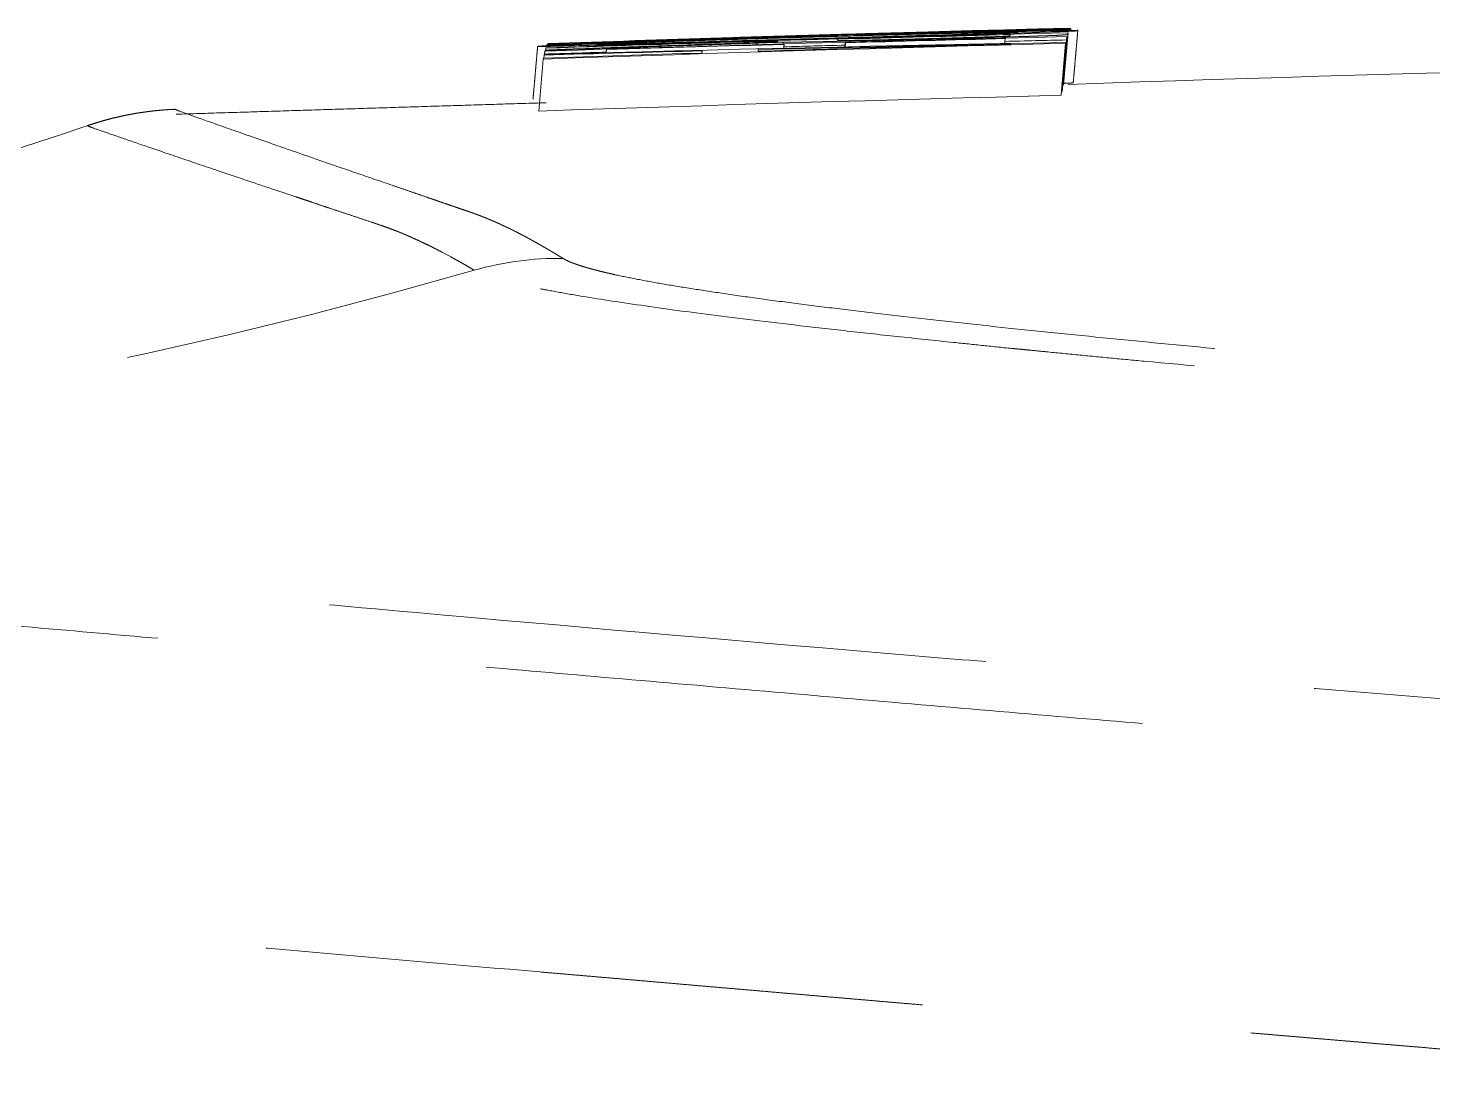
# Model space of a CAD drawing. Header units: millimetres. Extents: x 2433 to 4809, y -10272 to -6912.
# Drawn here: x 3898.41 to 3911.95, y -8242.69 to -8232.48 of the extents above; entities that cross this region are included whole.
import ezdxf

# ---------------------------------------------------------------- set-up
doc = ezdxf.new("R2010")
doc.units = ezdxf.units.MM
doc.linetypes.add('HIDDEN', pattern=[9.525, 6.35, -3.175])
doc.linetypes.add('HIDDEN2', pattern=[4.7625, 3.175, -1.5875])
doc.layers.add('HIDDEN', color=252, linetype='HIDDEN2', lineweight=13)

msp = doc.modelspace()

# ---------------------------------------------------------------- linework, layer by layer
at = {"layer": 'HIDDEN', "linetype": 'HIDDEN', "lineweight": 18, "extrusion": (-1, -2.22045e-16, 0)}
for p, q in [((3908.436, -8232.523), (3908.392, -8233.025)), ((3908.45, -8232.484), (3908.45, -8232.492)), ((3908.455, -8232.478), (3908.454, -8232.484)), ((3908.456, -8232.478), (3908.455, -8232.484)), ((3908.459, -8232.478), (3908.458, -8232.486)), ((3908.46, -8232.479), (3908.459, -8232.486)), ((3908.461, -8232.48), (3908.46, -8232.487)), ((3908.461, -8232.481), (3908.461, -8232.487)), ((3908.461, -8232.488), (3908.464, -8232.488)), ((3903.403, -8232.671), (3903.401, -8232.699)), ((3903.418, -8232.632), (3903.418, -8232.638)), ((3903.632, -8232.66), (3903.633, -8232.649)), ((3903.988, -8232.685), (3903.985, -8232.716)), ((3905.163, -8232.575), (3905.163, -8232.579)), ((3905.438, -8232.622), (3905.437, -8232.637)), ((3905.69, -8232.612), (3905.689, -8232.63)), ((3905.696, -8232.658), (3905.695, -8232.673)), ((3906.285, -8232.642), (3906.284, -8232.66)), ((3906.291, -8232.619), (3906.287, -8232.66)), ((3907.827, -8232.606), (3907.825, -8232.629)), ((3908.413, -8232.624), (3908.369, -8233.125)), ((3908.415, -8232.616), (3908.371, -8233.117)), ((3908.42, -8232.592), (3908.376, -8233.093)), ((3908.427, -8232.56), (3908.383, -8233.061)), ((3903.378, -8232.776), (3903.335, -8233.277)), ((3903.386, -8232.738), (3903.384, -8232.768)), ((3903.397, -8232.694), (3903.396, -8232.699)), ((3908.373, -8233.093), (3908.376, -8233.093))]:
    msp.add_line(p, q, dxfattribs=at)
at = {"layer": 'HIDDEN', "linetype": 'HIDDEN', "lineweight": 18}
for centre, major_axis, ratio, start_param, end_param in [((3903.52, -8237.693), (-1.621, -2.524), 0.996045, 3.698288, 3.987547), ((3889.255, -8186.771), (9.593, 49.071), 0.989181, 3.350189, 3.612152)]:
    msp.add_ellipse(centre, major_axis=major_axis, ratio=ratio, start_param=start_param, end_param=end_param, dxfattribs=at)
for points, knots in [([(3907.825, -8232.514), (3907.713, -8232.516), (3907.593, -8232.519), (3907.4, -8232.523), (3907.333, -8232.525), (3907.23, -8232.528), (3907.195, -8232.528), (3907.125, -8232.53), (3907.09, -8232.531), (3906.912, -8232.536), (3906.767, -8232.54), (3906.544, -8232.546), (3906.47, -8232.548), (3906.356, -8232.551), (3906.319, -8232.552), (3906.243, -8232.554), (3906.205, -8232.555), (3906.091, -8232.558), (3906.015, -8232.561), (3905.902, -8232.564), (3905.864, -8232.565), (3905.788, -8232.567), (3905.675, -8232.571), (3905.562, -8232.574), (3905.448, -8232.577), (3905.411, -8232.579), (3905.335, -8232.581), (3905.298, -8232.582), (3905.111, -8232.588), (3904.966, -8232.592), (3904.754, -8232.599), (3904.684, -8232.602), (3904.581, -8232.605), (3904.547, -8232.606), (3904.48, -8232.608), (3904.447, -8232.609), (3904.283, -8232.615), (3904.131, -8232.62), (3903.995, -8232.625), (3903.942, -8232.627), (3903.916, -8232.628), (3903.841, -8232.631), (3903.794, -8232.633), (3903.728, -8232.635), (3903.707, -8232.636), (3903.666, -8232.638), (3903.646, -8232.638), (3903.59, -8232.641), (3903.555, -8232.642), (3903.509, -8232.644), (3903.494, -8232.645), (3903.467, -8232.646), (3903.428, -8232.647), (3903.379, -8232.65), (3903.353, -8232.651), (3903.339, -8232.652), (3903.335, -8232.653), (3903.331, -8232.653), (3903.331, -8232.653), (3903.33, -8232.653)], [0, 0, 0, 0, 0.078191, 0.078191, 0.117286, 0.117286, 0.136834, 0.136834, 0.156381, 0.156381, 0.234572, 0.234572, 0.273668, 0.273668, 0.293215, 0.293215, 0.312763, 0.312763, 0.351858, 0.351858, 0.371406, 0.371406, 0.390954, 0.430049, 0.430049, 0.449597, 0.449597, 0.469144, 0.469144, 0.547335, 0.547335, 0.586431, 0.586431, 0.605978, 0.605978, 0.625526, 0.625526, 0.703717, 0.723264, 0.723264, 0.742812, 0.742812, 0.781907, 0.781907, 0.801455, 0.801455, 0.821003, 0.821003, 0.860098, 0.860098, 0.879646, 0.879646, 0.899194, 0.938289, 0.977384, 0.977384, 0.996932, 0.996932, 1, 1, 1, 1]), ([(3903.633, -8232.649), (3903.72, -8232.647), (3903.825, -8232.644), (3903.98, -8232.64), (3904.012, -8232.639), (3904.062, -8232.638), (3904.079, -8232.637), (3904.113, -8232.636), (3904.199, -8232.634), (3904.291, -8232.631), (3904.443, -8232.627), (3904.521, -8232.625), (3904.623, -8232.622), (3904.643, -8232.621), (3904.685, -8232.62), (3904.746, -8232.618), (3904.809, -8232.617), (3905.019, -8232.611), (3905.191, -8232.606), (3905.412, -8232.599), (3905.456, -8232.598), (3905.545, -8232.595), (3905.59, -8232.594), (3905.724, -8232.59), (3905.814, -8232.588), (3906.082, -8232.58), (3906.26, -8232.575), (3906.482, -8232.569), (3906.526, -8232.567), (3906.614, -8232.565), (3906.746, -8232.561), (3906.96, -8232.555), (3907.126, -8232.55), (3907.248, -8232.547), (3907.288, -8232.546), (3907.348, -8232.544), (3907.368, -8232.543), (3907.407, -8232.542), (3907.582, -8232.537), (3907.741, -8232.532), (3907.884, -8232.528), (3907.899, -8232.527), (3907.93, -8232.526), (3907.946, -8232.526), (3907.99, -8232.525), (3908.076, -8232.522), (3908.151, -8232.519), (3908.243, -8232.516), (3908.285, -8232.515), (3908.331, -8232.513), (3908.34, -8232.513), (3908.357, -8232.512), (3908.382, -8232.511), (3908.434, -8232.509), (3908.466, -8232.508), (3908.492, -8232.507), (3908.503, -8232.506), (3908.511, -8232.505), (3908.516, -8232.505), (3908.518, -8232.505), (3908.528, -8232.504), (3908.531, -8232.504), (3908.529, -8232.503), (3908.524, -8232.503), (3908.51, -8232.502), (3908.501, -8232.502), (3908.49, -8232.502), (3908.482, -8232.502), (3908.478, -8232.502), (3908.454, -8232.502), (3908.407, -8232.503), (3908.341, -8232.504), (3908.282, -8232.504), (3908.262, -8232.505), (3908.229, -8232.505), (3908.217, -8232.506), (3908.194, -8232.506), (3908.086, -8232.508), (3907.956, -8232.511), (3907.825, -8232.514)], [0, 0, 0, 0, 0.0625, 0.0625, 0.078125, 0.078125, 0.085938, 0.085938, 0.09375, 0.125, 0.125, 0.15625, 0.15625, 0.164063, 0.164063, 0.171875, 0.1875, 0.1875, 0.25, 0.25, 0.265625, 0.265625, 0.28125, 0.28125, 0.3125, 0.3125, 0.375, 0.375, 0.390625, 0.390625, 0.40625, 0.4375, 0.46875, 0.46875, 0.484375, 0.484375, 0.492187, 0.492187, 0.5, 0.5625, 0.5625, 0.570312, 0.570312, 0.578125, 0.578125, 0.59375, 0.625, 0.625, 0.65625, 0.65625, 0.664062, 0.664062, 0.671875, 0.6875, 0.71875, 0.71875, 0.734375, 0.742187, 0.742187, 0.75, 0.75, 0.78125, 0.78125, 0.8125, 0.8125, 0.828125, 0.835937, 0.835937, 0.84375, 0.84375, 0.875, 0.90625, 0.90625, 0.921875, 0.921875, 0.929687, 0.929687, 0.9375, 1, 1, 1, 1]), ([(3906.992, -8232.55), (3906.888, -8232.553), (3906.78, -8232.556), (3906.562, -8232.563), (3906.45, -8232.566), (3906.309, -8232.57), (3906.281, -8232.571), (3906.224, -8232.572), (3906.139, -8232.575), (3906.054, -8232.577), (3905.941, -8232.581), (3905.884, -8232.582), (3905.772, -8232.585), (3905.715, -8232.587), (3905.547, -8232.592), (3905.435, -8232.595), (3905.295, -8232.599), (3905.268, -8232.6), (3905.212, -8232.602), (3905.184, -8232.602), (3905.101, -8232.605), (3905.047, -8232.606), (3904.886, -8232.611), (3904.783, -8232.614), (3904.672, -8232.617), (3904.66, -8232.617), (3904.636, -8232.618), (3904.623, -8232.618), (3904.588, -8232.619), (3904.541, -8232.621), (3904.496, -8232.622), (3904.453, -8232.623), (3904.431, -8232.624), (3904.369, -8232.625), (3904.33, -8232.626), (3904.273, -8232.628), (3904.245, -8232.628), (3904.219, -8232.629), (3904.202, -8232.63), (3904.193, -8232.63), (3904.118, -8232.632), (3904.035, -8232.634), (3903.978, -8232.635), (3903.954, -8232.635), (3903.947, -8232.635), (3903.934, -8232.636), (3903.928, -8232.636), (3903.902, -8232.636), (3903.893, -8232.636), (3903.893, -8232.635), (3903.894, -8232.635), (3903.894, -8232.635)], [0, 0, 0, 0, 0.082578, 0.082578, 0.165156, 0.165156, 0.1858, 0.1858, 0.206445, 0.247734, 0.247734, 0.289023, 0.289023, 0.330312, 0.330312, 0.41289, 0.41289, 0.433534, 0.433534, 0.454179, 0.454179, 0.495468, 0.495468, 0.578046, 0.578046, 0.588368, 0.588368, 0.59869, 0.59869, 0.619335, 0.639979, 0.639979, 0.660624, 0.660624, 0.701913, 0.701913, 0.722557, 0.732879, 0.732879, 0.743202, 0.743202, 0.825779, 0.867068, 0.867068, 0.887713, 0.887713, 0.908357, 0.908357, 0.990935, 0.990935, 1, 1, 1, 1]), ([(3904.419, -8232.613), (3904.52, -8232.61), (3904.631, -8232.606), (3904.781, -8232.601), (3904.812, -8232.6), (3904.873, -8232.598), (3904.905, -8232.597), (3904.999, -8232.594), (3905.064, -8232.592), (3905.194, -8232.588), (3905.261, -8232.586), (3905.395, -8232.581), (3905.463, -8232.579), (3905.597, -8232.575), (3905.665, -8232.573), (3905.8, -8232.569), (3905.867, -8232.567), (3906.07, -8232.561), (3906.205, -8232.558), (3906.374, -8232.553), (3906.408, -8232.552), (3906.475, -8232.55), (3906.509, -8232.549), (3906.609, -8232.546), (3906.675, -8232.545), (3906.806, -8232.541), (3906.87, -8232.539), (3906.966, -8232.537), (3906.998, -8232.536), (3907.06, -8232.535), (3907.091, -8232.534), (3907.181, -8232.532), (3907.239, -8232.53), (3907.321, -8232.528), (3907.348, -8232.528), (3907.388, -8232.527), (3907.401, -8232.526), (3907.426, -8232.526), (3907.438, -8232.526), (3907.463, -8232.525), (3907.475, -8232.525), (3907.498, -8232.524), (3907.532, -8232.524), (3907.565, -8232.523), (3907.629, -8232.521), (3907.668, -8232.521), (3907.723, -8232.52), (3907.74, -8232.519), (3907.772, -8232.519), (3907.818, -8232.518), (3907.867, -8232.517), (3907.895, -8232.517), (3907.912, -8232.517), (3907.919, -8232.517), (3907.938, -8232.517), (3907.947, -8232.517), (3907.954, -8232.517), (3907.956, -8232.517), (3907.957, -8232.518), (3907.957, -8232.518), (3907.955, -8232.518), (3907.953, -8232.518), (3907.947, -8232.519), (3907.944, -8232.519), (3907.919, -8232.521), (3907.884, -8232.522), (3907.818, -8232.525), (3907.804, -8232.525), (3907.774, -8232.526), (3907.758, -8232.527), (3907.707, -8232.528), (3907.669, -8232.53), (3907.587, -8232.532), (3907.543, -8232.534), (3907.471, -8232.536), (3907.445, -8232.537), (3907.394, -8232.538), (3907.368, -8232.539), (3907.234, -8232.543), (3907.117, -8232.547), (3906.992, -8232.55)], [0, 0, 0, 0, 0.0625, 0.0625, 0.078125, 0.078125, 0.09375, 0.09375, 0.125, 0.125, 0.15625, 0.15625, 0.1875, 0.1875, 0.21875, 0.21875, 0.25, 0.25, 0.3125, 0.3125, 0.328125, 0.328125, 0.34375, 0.34375, 0.375, 0.375, 0.40625, 0.40625, 0.421875, 0.421875, 0.4375, 0.4375, 0.46875, 0.46875, 0.484375, 0.484375, 0.492187, 0.492187, 0.5, 0.5, 0.507812, 0.507812, 0.515625, 0.53125, 0.53125, 0.5625, 0.5625, 0.578125, 0.578125, 0.59375, 0.625, 0.640625, 0.640625, 0.65625, 0.65625, 0.6875, 0.6875, 0.703125, 0.703125, 0.71875, 0.71875, 0.734375, 0.734375, 0.75, 0.75, 0.8125, 0.8125, 0.828125, 0.828125, 0.84375, 0.84375, 0.875, 0.875, 0.90625, 0.90625, 0.921875, 0.921875, 0.9375, 0.9375, 1, 1, 1, 1]), ([(3905.69, -8232.612), (3905.7, -8232.612), (3905.712, -8232.613), (3905.742, -8232.613), (3905.759, -8232.613), (3905.802, -8232.612), (3905.826, -8232.612), (3905.87, -8232.612), (3905.886, -8232.611), (3905.919, -8232.611), (3905.937, -8232.611), (3905.994, -8232.61), (3906.037, -8232.609), (3906.098, -8232.608), (3906.111, -8232.608), (3906.136, -8232.607), (3906.15, -8232.607), (3906.19, -8232.606), (3906.217, -8232.605), (3906.303, -8232.603), (3906.363, -8232.602), (3906.46, -8232.6), (3906.493, -8232.599), (3906.56, -8232.597), (3906.595, -8232.597), (3906.698, -8232.594), (3906.769, -8232.592), (3906.859, -8232.59), (3906.877, -8232.59), (3906.914, -8232.589), (3906.968, -8232.587), (3907.023, -8232.586), (3907.132, -8232.583), (3907.204, -8232.581), (3907.295, -8232.579), (3907.313, -8232.578), (3907.349, -8232.577), (3907.402, -8232.576), (3907.525, -8232.573), (3907.626, -8232.57), (3907.724, -8232.567), (3907.756, -8232.566), (3907.82, -8232.564), (3907.851, -8232.563), (3907.941, -8232.561), (3907.997, -8232.559), (3908.061, -8232.557), (3908.074, -8232.557), (3908.099, -8232.556), (3908.111, -8232.555), (3908.146, -8232.554), (3908.21, -8232.552), (3908.261, -8232.55), (3908.296, -8232.549), (3908.302, -8232.548), (3908.315, -8232.548), (3908.32, -8232.548), (3908.337, -8232.547), (3908.346, -8232.546), (3908.371, -8232.545), (3908.384, -8232.544), (3908.404, -8232.543), (3908.412, -8232.542), (3908.423, -8232.541), (3908.427, -8232.54), (3908.43, -8232.539), (3908.431, -8232.539), (3908.432, -8232.538), (3908.432, -8232.538), (3908.432, -8232.537), (3908.433, -8232.532), (3908.435, -8232.527), (3908.436, -8232.523)], [0, 0, 0, 0, 0.03125, 0.03125, 0.0625, 0.0625, 0.09375, 0.09375, 0.109375, 0.109375, 0.125, 0.125, 0.15625, 0.15625, 0.164062, 0.164062, 0.171875, 0.171875, 0.1875, 0.1875, 0.21875, 0.21875, 0.234375, 0.234375, 0.25, 0.25, 0.28125, 0.28125, 0.289062, 0.289062, 0.296875, 0.3125, 0.3125, 0.34375, 0.34375, 0.351562, 0.351562, 0.359375, 0.375, 0.40625, 0.40625, 0.421875, 0.421875, 0.4375, 0.4375, 0.46875, 0.46875, 0.476562, 0.476562, 0.484375, 0.484375, 0.5, 0.53125, 0.53125, 0.539062, 0.539062, 0.546875, 0.546875, 0.5625, 0.5625, 0.59375, 0.59375, 0.625, 0.625, 0.65625, 0.65625, 0.671875, 0.671875, 0.6875, 0.6875, 0.75, 1, 1, 1, 1]), ([(3907.879, -8232.541), (3907.878, -8232.543), (3907.877, -8232.546), (3907.877, -8232.55), (3907.876, -8232.551), (3907.876, -8232.552), (3907.876, -8232.552), (3907.875, -8232.552), (3907.874, -8232.553), (3907.87, -8232.553), (3907.863, -8232.554), (3907.859, -8232.554), (3907.847, -8232.555), (3907.84, -8232.555), (3907.823, -8232.556), (3907.813, -8232.557), (3907.789, -8232.558), (3907.775, -8232.559), (3907.751, -8232.559), (3907.742, -8232.56), (3907.723, -8232.561), (3907.714, -8232.561), (3907.693, -8232.562), (3907.682, -8232.562), (3907.659, -8232.563), (3907.647, -8232.563), (3907.609, -8232.564), (3907.582, -8232.565), (3907.538, -8232.567), (3907.523, -8232.567), (3907.492, -8232.568), (3907.445, -8232.569), (3907.395, -8232.571), (3907.343, -8232.572), (3907.325, -8232.573), (3907.289, -8232.574), (3907.271, -8232.574), (3907.216, -8232.576), (3907.18, -8232.577), (3907.124, -8232.578), (3907.105, -8232.579), (3907.067, -8232.58), (3907.048, -8232.58), (3906.992, -8232.582), (3906.955, -8232.583), (3906.9, -8232.584), (3906.882, -8232.585), (3906.845, -8232.585), (3906.827, -8232.586), (3906.737, -8232.588), (3906.67, -8232.59), (3906.607, -8232.591)], [0, 0, 0, 0, 0.25, 0.375, 0.4375, 0.4375, 0.453125, 0.453125, 0.46875, 0.5, 0.5, 0.53125, 0.53125, 0.5625, 0.5625, 0.59375, 0.59375, 0.625, 0.625, 0.640625, 0.640625, 0.65625, 0.65625, 0.671875, 0.671875, 0.6875, 0.6875, 0.71875, 0.71875, 0.734375, 0.734375, 0.75, 0.78125, 0.78125, 0.796875, 0.796875, 0.8125, 0.8125, 0.84375, 0.84375, 0.859375, 0.859375, 0.875, 0.875, 0.90625, 0.90625, 0.921875, 0.921875, 0.9375, 0.9375, 1, 1, 1, 1]), ([(3903.324, -8232.654), (3903.326, -8232.655), (3903.333, -8232.655), (3903.356, -8232.655), (3903.37, -8232.655), (3903.396, -8232.654), (3903.405, -8232.654), (3903.426, -8232.654), (3903.482, -8232.653), (3903.559, -8232.651), (3903.633, -8232.649)], [0, 0, 0, 0, 0.242267, 0.242267, 0.4317, 0.4317, 0.526417, 0.526417, 0.621133, 1, 1, 1, 1]), ([(3903.397, -8232.694), (3903.748, -8232.681), (3904.187, -8232.666), (3904.626, -8232.65), (3904.736, -8232.647), (3904.758, -8232.646), (3904.801, -8232.644), (3904.867, -8232.642), (3904.93, -8232.64), (3905.056, -8232.636), (3905.137, -8232.633), (3905.292, -8232.627), (3905.367, -8232.625), (3905.438, -8232.622)], [0, 0, 0, 0, 0.5, 0.625, 0.625, 0.65625, 0.65625, 0.6875, 0.75, 0.75, 0.875, 0.875, 1, 1, 1, 1]), ([(3905.612, -8232.609), (3905.597, -8232.61), (3905.576, -8232.611), (3905.538, -8232.613), (3905.524, -8232.613), (3905.501, -8232.614), (3905.493, -8232.615), (3905.481, -8232.615), (3905.476, -8232.615), (3905.468, -8232.615), (3905.464, -8232.616), (3905.442, -8232.616), (3905.423, -8232.617), (3905.383, -8232.619), (3905.362, -8232.619), (3905.319, -8232.621), (3905.296, -8232.622), (3905.251, -8232.623), (3905.228, -8232.624), (3905.159, -8232.627), (3905.111, -8232.628), (3905.014, -8232.631), (3904.966, -8232.633), (3904.818, -8232.638), (3904.718, -8232.642), (3904.517, -8232.649), (3904.416, -8232.652), (3904.213, -8232.659), (3904.111, -8232.663), (3903.806, -8232.674), (3903.602, -8232.681), (3903.398, -8232.689)], [0, 0, 0, 0, 0.0625, 0.0625, 0.09375, 0.09375, 0.109375, 0.109375, 0.117187, 0.117187, 0.125, 0.125, 0.15625, 0.15625, 0.1875, 0.1875, 0.21875, 0.21875, 0.25, 0.25, 0.3125, 0.3125, 0.375, 0.375, 0.5, 0.5, 0.625, 0.625, 0.75, 0.75, 1, 1, 1, 1]), ([(3904.007, -8232.629), (3904.012, -8232.629), (3904.018, -8232.628), (3904.068, -8232.626), (3904.125, -8232.624), (3904.224, -8232.62), (3904.26, -8232.619), (3904.318, -8232.617), (3904.337, -8232.616), (3904.378, -8232.615), (3904.398, -8232.614), (3904.419, -8232.613)], [0, 0, 0, 0, 0.059046, 0.059046, 0.529523, 0.529523, 0.764762, 0.764762, 0.882381, 0.882381, 1, 1, 1, 1]), ([(3905.438, -8232.622), (3905.465, -8232.621), (3905.489, -8232.62), (3905.535, -8232.618), (3905.557, -8232.618), (3905.598, -8232.616), (3905.618, -8232.615), (3905.655, -8232.614), (3905.673, -8232.613), (3905.69, -8232.612)], [0, 0, 0, 0, 0.25, 0.25, 0.5, 0.5, 0.75, 0.75, 1, 1, 1, 1]), ([(3907.885, -8232.632), (3907.781, -8232.634), (3907.678, -8232.637), (3907.473, -8232.643), (3907.371, -8232.645), (3907.167, -8232.651), (3907.066, -8232.654), (3906.914, -8232.658), (3906.863, -8232.66), (3906.762, -8232.662), (3906.307, -8232.675), (3905.852, -8232.689), (3905.448, -8232.701)], [0, 0, 0, 0, 0.125, 0.125, 0.25, 0.25, 0.375, 0.375, 0.4375, 0.4375, 0.5, 1, 1, 1, 1]), ([(3905.451, -8232.684), (3905.853, -8232.675), (3906.305, -8232.665), (3906.783, -8232.655), (3906.858, -8232.653), (3906.908, -8232.652), (3906.933, -8232.651), (3907.059, -8232.649), (3907.364, -8232.643), (3907.675, -8232.636), (3907.885, -8232.632)], [0, 0, 0, 0, 0.5, 0.5625, 0.59375, 0.59375, 0.625, 0.625, 0.75, 1, 1, 1, 1]), ([(3905.638, -8232.602), (3905.638, -8232.603), (3905.637, -8232.604), (3905.637, -8232.606), (3905.637, -8232.606), (3905.637, -8232.606), (3905.635, -8232.607), (3905.633, -8232.607), (3905.628, -8232.608), (3905.626, -8232.608), (3905.62, -8232.609), (3905.617, -8232.609), (3905.612, -8232.609)], [0, 0, 0, 0, 0.5, 0.625, 0.625, 0.75, 0.75, 0.875, 0.875, 0.9375, 0.9375, 1, 1, 1, 1]), ([(3906.607, -8232.591), (3906.563, -8232.592), (3906.524, -8232.593), (3906.47, -8232.594), (3906.445, -8232.594), (3906.421, -8232.595), (3906.406, -8232.595), (3906.399, -8232.595), (3906.364, -8232.596), (3906.341, -8232.596), (3906.316, -8232.596), (3906.311, -8232.596), (3906.303, -8232.596), (3906.298, -8232.596), (3906.286, -8232.597), (3906.279, -8232.597), (3906.26, -8232.597), (3906.25, -8232.597), (3906.235, -8232.596), (3906.229, -8232.596), (3906.22, -8232.596), (3906.217, -8232.595), (3906.213, -8232.595), (3906.212, -8232.595), (3906.212, -8232.594)], [0, 0, 0, 0, 0.125, 0.125, 0.1875, 0.21875, 0.21875, 0.25, 0.25, 0.375, 0.375, 0.40625, 0.40625, 0.4375, 0.4375, 0.5, 0.5, 0.625, 0.625, 0.75, 0.75, 0.875, 0.875, 1, 1, 1, 1]), ([(3951.131, -8233.518), (3948.389, -8233.373), (3941.222, -8233.049), (3928.831, -8232.78), (3917.337, -8232.755), (3910.279, -8232.955), (3908.437, -8233.02)], [0, 0, 0, 0, 0.192828, 0.503966, 0.870556, 1, 1, 1, 1]), ([(3908.372, -8233.011), (3908.373, -8233.011), (3908.4, -8233.01), (3908.422, -8233.009), (3908.448, -8233.008), (3908.459, -8233.007), (3908.467, -8233.007), (3908.472, -8233.006), (3908.474, -8233.006), (3908.483, -8233.005), (3908.486, -8233.005), (3908.486, -8233.005)], [0, 0, 0, 0, 0.008065, 0.358763, 0.358763, 0.534111, 0.621786, 0.621786, 0.70946, 0.70946, 1, 1, 1, 1]), ([(3899.831, -8233.26), (3899.828, -8233.261), (3899.86, -8233.274), (3900.025, -8233.333), (3900.312, -8233.435), (3900.653, -8233.554), (3900.986, -8233.67), (3901.266, -8233.767), (3901.575, -8233.874), (3901.836, -8233.963), (3902.025, -8234.028), (3902.127, -8234.063), (3902.222, -8234.096), (3902.309, -8234.126), (3902.389, -8234.153), (3902.46, -8234.178), (3902.522, -8234.199), (3902.574, -8234.217), (3902.617, -8234.232), (3902.65, -8234.243), (3902.673, -8234.251), (3902.69, -8234.256), (3902.701, -8234.26), (3902.711, -8234.264), (3902.721, -8234.268), (3902.731, -8234.271), (3902.741, -8234.275), (3902.752, -8234.279), (3902.762, -8234.283), (3902.772, -8234.287), (3902.783, -8234.291), (3902.793, -8234.295), (3902.803, -8234.299), (3902.814, -8234.303), (3902.824, -8234.307), (3902.835, -8234.312), (3902.845, -8234.316), (3902.856, -8234.321), (3902.867, -8234.325), (3902.877, -8234.33), (3902.888, -8234.334), (3902.899, -8234.339), (3902.909, -8234.343), (3902.92, -8234.348), (3902.931, -8234.353), (3902.942, -8234.358), (3902.953, -8234.363), (3902.964, -8234.368), (3902.975, -8234.373), (3902.985, -8234.378), (3902.996, -8234.383), (3903.007, -8234.388), (3903.018, -8234.393), (3903.03, -8234.399), (3903.041, -8234.404), (3903.052, -8234.409), (3903.063, -8234.415), (3903.074, -8234.42), (3903.085, -8234.426), (3903.096, -8234.431), (3903.108, -8234.437), (3903.119, -8234.443), (3903.13, -8234.448), (3903.141, -8234.454), (3903.153, -8234.46), (3903.164, -8234.466), (3903.175, -8234.472), (3903.187, -8234.478), (3903.198, -8234.484), (3903.21, -8234.49), (3903.221, -8234.496), (3903.233, -8234.502), (3903.244, -8234.509), (3903.256, -8234.515), (3903.267, -8234.521), (3903.279, -8234.528), (3903.291, -8234.534), (3903.302, -8234.541), (3903.314, -8234.547), (3903.326, -8234.554), (3903.338, -8234.561), (3903.349, -8234.567), (3903.361, -8234.574), (3903.373, -8234.581), (3903.385, -8234.588), (3903.397, -8234.595), (3903.409, -8234.602), (3903.421, -8234.609), (3903.433, -8234.616), (3903.445, -8234.623), (3903.457, -8234.63), (3903.469, -8234.637), (3903.481, -8234.645), (3903.494, -8234.652), (3903.506, -8234.659), (3903.518, -8234.667), (3903.53, -8234.674), (3903.543, -8234.682), (3903.555, -8234.689), (3903.563, -8234.694), (3903.568, -8234.697)], [0, 0, 0, 0, 0.11967, 0.245173, 0.370925, 0.496941, 0.559902, 0.622804, 0.685649, 0.748437, 0.76739, 0.784802, 0.800675, 0.815008, 0.8278, 0.839052, 0.848763, 0.856933, 0.863562, 0.868652, 0.872204, 0.874215, 0.875741, 0.87727, 0.878802, 0.880336, 0.881874, 0.883413, 0.884955, 0.886499, 0.888046, 0.889594, 0.891145, 0.892697, 0.894252, 0.89581, 0.897369, 0.89893, 0.900494, 0.90206, 0.903628, 0.905199, 0.906771, 0.908346, 0.909923, 0.911502, 0.913083, 0.914666, 0.916252, 0.91784, 0.91943, 0.921022, 0.922616, 0.924213, 0.925812, 0.927413, 0.929016, 0.930621, 0.932228, 0.933838, 0.93545, 0.937064, 0.93868, 0.940298, 0.941919, 0.943542, 0.945166, 0.946793, 0.948423, 0.950054, 0.951688, 0.953323, 0.954961, 0.956601, 0.958244, 0.959888, 0.961535, 0.963183, 0.964834, 0.966487, 0.968143, 0.9698, 0.971459, 0.973121, 0.974785, 0.976451, 0.978119, 0.979789, 0.981462, 0.983136, 0.984813, 0.986492, 0.988173, 0.989856, 0.991542, 0.993229, 0.994919, 0.99661, 0.998304, 1, 1, 1, 1]), ([(3902.712, -8234.811), (3902.702, -8234.805), (3902.682, -8234.793), (3902.651, -8234.775), (3902.621, -8234.757), (3902.591, -8234.74), (3902.561, -8234.723), (3902.531, -8234.707), (3902.478, -8234.677), (3902.408, -8234.64), (3902.327, -8234.598), (3902.267, -8234.568), (3902.226, -8234.549), (3902.198, -8234.536), (3902.18, -8234.527), (3902.163, -8234.52), (3902.147, -8234.512), (3902.13, -8234.505), (3902.114, -8234.497), (3902.097, -8234.49), (3902.081, -8234.483), (3902.065, -8234.476), (3902.049, -8234.469), (3902.033, -8234.462), (3902.017, -8234.455), (3902.001, -8234.449), (3901.985, -8234.442), (3901.969, -8234.436), (3901.938, -8234.424), (3901.893, -8234.406), (3901.834, -8234.386), (3901.776, -8234.366), (3901.699, -8234.34), (3901.604, -8234.308), (3901.492, -8234.271), (3901.391, -8234.237), (3901.301, -8234.208), (3901.221, -8234.181), (3901.144, -8234.155), (3901.067, -8234.129), (3900.957, -8234.092), (3900.784, -8234.034), (3900.528, -8233.948), (3900.21, -8233.841), (3899.869, -8233.726), (3899.554, -8233.618), (3899.297, -8233.53), (3899.111, -8233.466), (3899.004, -8233.428), (3898.983, -8233.419), (3898.984, -8233.418)], [0, 0, 0, 0, 0.004187, 0.008351, 0.012495, 0.016616, 0.020715, 0.024792, 0.028847, 0.042948, 0.054298, 0.062927, 0.068864, 0.072114, 0.074536, 0.076956, 0.079373, 0.081787, 0.084199, 0.086609, 0.089015, 0.091419, 0.09382, 0.096219, 0.098614, 0.101007, 0.103397, 0.105784, 0.108167, 0.117409, 0.126393, 0.135456, 0.14422, 0.162244, 0.180271, 0.1983, 0.211822, 0.225343, 0.238863, 0.252381, 0.266157, 0.298285, 0.348755, 0.417558, 0.504687, 0.601814, 0.700782, 0.801609, 0.904313, 1, 1, 1, 1]), ([(3903.568, -8234.697), (3903.569, -8234.698), (3903.573, -8234.7), (3903.578, -8234.703), (3903.584, -8234.706), (3903.59, -8234.71), (3903.596, -8234.713), (3903.603, -8234.716), (3903.61, -8234.719), (3903.617, -8234.723), (3903.624, -8234.726), (3903.632, -8234.729), (3903.639, -8234.732), (3903.647, -8234.736), (3903.656, -8234.739), (3903.664, -8234.742), (3903.673, -8234.746), (3903.682, -8234.749), (3903.691, -8234.752), (3903.701, -8234.756), (3903.71, -8234.759), (3903.721, -8234.762), (3903.731, -8234.766), (3903.741, -8234.769), (3903.752, -8234.773), (3903.763, -8234.776), (3903.774, -8234.779), (3903.786, -8234.783), (3903.798, -8234.786), (3903.81, -8234.79), (3903.822, -8234.793), (3903.835, -8234.797), (3903.848, -8234.8), (3903.861, -8234.804), (3903.874, -8234.807), (3903.888, -8234.811), (3903.901, -8234.814), (3903.916, -8234.818), (3903.93, -8234.822), (3903.945, -8234.825), (3903.959, -8234.829), (3903.975, -8234.832), (3903.99, -8234.836), (3904.006, -8234.84), (3904.022, -8234.843), (3904.038, -8234.847), (3904.054, -8234.851), (3904.128, -8234.867), (3904.271, -8234.896), (3904.508, -8234.94), (3904.776, -8234.984), (3905.076, -8235.03), (3905.407, -8235.078), (3905.767, -8235.126), (3906.156, -8235.175), (3906.712, -8235.242), (3907.473, -8235.328), (3908.492, -8235.435), (3909.6, -8235.543), (3910.603, -8235.635), (3911.44, -8235.708), (3912.089, -8235.764), (3912.746, -8235.818), (3913.423, -8235.873), (3914.118, -8235.928), (3914.828, -8235.982), (3915.541, -8236.035), (3916.063, -8236.073), (3916.39, -8236.096), (3916.52, -8236.105), (3916.651, -8236.114), (3916.781, -8236.123), (3916.911, -8236.132), (3917.042, -8236.141), (3917.172, -8236.15), (3917.302, -8236.159), (3917.432, -8236.168), (3917.562, -8236.177), (3917.692, -8236.185), (3917.822, -8236.194), (3917.952, -8236.203), (3918.081, -8236.211), (3918.211, -8236.22), (3918.34, -8236.228), (3918.469, -8236.236), (3918.598, -8236.245), (3918.727, -8236.253), (3918.856, -8236.261), (3918.985, -8236.269), (3919.113, -8236.277), (3919.199, -8236.283), (3919.242, -8236.285)], [0, 0, 0, 0, 0.002702, 0.005405, 0.008108, 0.010813, 0.013518, 0.016224, 0.018931, 0.021638, 0.024347, 0.027057, 0.029768, 0.032479, 0.035192, 0.037906, 0.04062, 0.043336, 0.046053, 0.048771, 0.051491, 0.054211, 0.056933, 0.059656, 0.06238, 0.065105, 0.067832, 0.07056, 0.073289, 0.07602, 0.078752, 0.081485, 0.08422, 0.086956, 0.089694, 0.092433, 0.095174, 0.097917, 0.100661, 0.103406, 0.106153, 0.108902, 0.111653, 0.114405, 0.117159, 0.119915, 0.122672, 0.125431, 0.156507, 0.187619, 0.218803, 0.250096, 0.281488, 0.312799, 0.344067, 0.37533, 0.438108, 0.500043, 0.563194, 0.625162, 0.656928, 0.688299, 0.719309, 0.749991, 0.781894, 0.813351, 0.844392, 0.875047, 0.880619, 0.886176, 0.89172, 0.89725, 0.902767, 0.908271, 0.913762, 0.91924, 0.924706, 0.930159, 0.9356, 0.941029, 0.946446, 0.951852, 0.957245, 0.962628, 0.967999, 0.973359, 0.978709, 0.984047, 0.989375, 0.994693, 1, 1, 1, 1]), ([(3919.152, -8236.462), (3918.179, -8236.401), (3917.202, -8236.334), (3915.735, -8236.23), (3915.246, -8236.194), (3914.514, -8236.138), (3914.27, -8236.12), (3913.904, -8236.091), (3913.782, -8236.082), (3913.539, -8236.063), (3913.417, -8236.053), (3913.175, -8236.034), (3913.054, -8236.024), (3912.814, -8236.005), (3912.455, -8235.976), (3911.628, -8235.907), (3910.939, -8235.848), (3910.039, -8235.768), (3909.599, -8235.728), (3909.062, -8235.678), (3908.955, -8235.668), (3908.743, -8235.648), (3908.532, -8235.627), (3908.272, -8235.602), (3908.093, -8235.584), (3908.003, -8235.575), (3907.959, -8235.571), (3907.937, -8235.569), (3907.926, -8235.568), (3907.921, -8235.567), (3907.918, -8235.567), (3907.916, -8235.567), (3907.815, -8235.557), (3907.717, -8235.547), (3907.524, -8235.527), (3907.429, -8235.517), (3907.148, -8235.488), (3906.966, -8235.469), (3906.613, -8235.431), (3906.442, -8235.412), (3906.112, -8235.375), (3905.952, -8235.357), (3905.492, -8235.303), (3905.209, -8235.269), (3904.69, -8235.202), (3904.453, -8235.169), (3904.024, -8235.106), (3903.831, -8235.076), (3903.574, -8235.032), (3903.494, -8235.017), (3903.381, -8234.996), (3903.345, -8234.989), (3903.276, -8234.975), (3903.243, -8234.968), (3902.957, -8234.906), (3902.794, -8234.857), (3902.712, -8234.811)], [0, 0, 0, 0, 0.125, 0.125, 0.1875, 0.1875, 0.21875, 0.21875, 0.234375, 0.234375, 0.25, 0.25, 0.265625, 0.265625, 0.28125, 0.3125, 0.375, 0.375, 0.4375, 0.4375, 0.453125, 0.453125, 0.46875, 0.484375, 0.492187, 0.496094, 0.498047, 0.499023, 0.499512, 0.499756, 0.499756, 0.5, 0.5, 0.515625, 0.515625, 0.53125, 0.53125, 0.5625, 0.5625, 0.59375, 0.59375, 0.625, 0.625, 0.6875, 0.6875, 0.75, 0.75, 0.8125, 0.8125, 0.84375, 0.84375, 0.859375, 0.859375, 0.875, 0.875, 1, 1, 1, 1]), ([(3917.14, -8239.328), (3915.362, -8239.199), (3913.626, -8239.066), (3911.081, -8238.865), (3910.242, -8238.797), (3908.999, -8238.696), (3908.587, -8238.662), (3907.769, -8238.594), (3907.362, -8238.56), (3905.359, -8238.392), (3903.847, -8238.261), (3901.709, -8238.071), (3901.017, -8238.009), (3899.679, -8237.887), (3899.031, -8237.827), (3897.785, -8237.709), (3897.193, -8237.652), (3896.067, -8237.542), (3895.532, -8237.488), (3894.037, -8237.335), (3893.181, -8237.242), (3892.105, -8237.114), (3891.781, -8237.074), (3891.348, -8237.016), (3891.212, -8236.997), (3890.959, -8236.96), (3890.842, -8236.942), (3890.306, -8236.856), (3890.034, -8236.796), (3889.922, -8236.743)], [0, 0, 0, 0, 0.125, 0.125, 0.1875, 0.1875, 0.21875, 0.21875, 0.25, 0.25, 0.375, 0.375, 0.4375, 0.4375, 0.5, 0.5, 0.5625, 0.5625, 0.625, 0.625, 0.75, 0.75, 0.8125, 0.8125, 0.84375, 0.84375, 0.875, 0.875, 1, 1, 1, 1]), ([(3883.859, -8236.874), (3883.862, -8236.875), (3883.868, -8236.876), (3883.877, -8236.877), (3883.886, -8236.879), (3883.896, -8236.88), (3883.906, -8236.882), (3883.916, -8236.883), (3883.926, -8236.885), (3883.937, -8236.886), (3883.948, -8236.888), (3883.959, -8236.89), (3883.971, -8236.891), (3883.982, -8236.893), (3883.994, -8236.894), (3884.006, -8236.896), (3884.019, -8236.898), (3884.032, -8236.9), (3884.045, -8236.901), (3884.058, -8236.903), (3884.071, -8236.905), (3884.085, -8236.907), (3884.099, -8236.908), (3884.113, -8236.91), (3884.128, -8236.912), (3884.142, -8236.914), (3884.157, -8236.916), (3884.173, -8236.918), (3884.188, -8236.92), (3884.204, -8236.922), (3884.22, -8236.924), (3884.236, -8236.926), (3884.252, -8236.928), (3884.269, -8236.93), (3884.286, -8236.932), (3884.303, -8236.934), (3884.321, -8236.936), (3884.339, -8236.938), (3884.356, -8236.94), (3884.375, -8236.942), (3884.393, -8236.945), (3884.412, -8236.947), (3884.431, -8236.949), (3884.45, -8236.951), (3884.469, -8236.953), (3884.489, -8236.956), (3884.509, -8236.958), (3884.529, -8236.96), (3884.55, -8236.963), (3884.57, -8236.965), (3884.591, -8236.967), (3884.612, -8236.97), (3884.634, -8236.972), (3884.655, -8236.974), (3884.677, -8236.977), (3884.699, -8236.979), (3884.721, -8236.982), (3884.744, -8236.984), (3884.767, -8236.987), (3884.79, -8236.989), (3884.813, -8236.992), (3884.837, -8236.994), (3884.861, -8236.997), (3884.885, -8237), (3884.909, -8237.002), (3884.933, -8237.005), (3884.958, -8237.008), (3884.983, -8237.01), (3885.008, -8237.013), (3885.034, -8237.016), (3885.059, -8237.018), (3885.085, -8237.021), (3885.111, -8237.024), (3885.138, -8237.027), (3885.165, -8237.029), (3885.191, -8237.032), (3885.218, -8237.035), (3885.246, -8237.038), (3885.273, -8237.041), (3885.301, -8237.044), (3885.329, -8237.047), (3885.358, -8237.05), (3885.386, -8237.053), (3885.415, -8237.055), (3885.444, -8237.058), (3885.473, -8237.061), (3885.502, -8237.065), (3885.532, -8237.068), (3885.562, -8237.071), (3885.592, -8237.074), (3885.623, -8237.077), (3885.653, -8237.08), (3885.684, -8237.083), (3885.715, -8237.086), (3885.746, -8237.089), (3885.778, -8237.093), (3885.81, -8237.096), (3885.842, -8237.099), (3885.874, -8237.102), (3885.906, -8237.105), (3885.939, -8237.109), (3885.972, -8237.112), (3886.005, -8237.115), (3886.039, -8237.119), (3886.072, -8237.122), (3886.106, -8237.125), (3886.14, -8237.129), (3886.174, -8237.132), (3886.209, -8237.136), (3886.244, -8237.139), (3886.279, -8237.142), (3886.314, -8237.146), (3886.349, -8237.149), (3886.385, -8237.153), (3886.421, -8237.156), (3886.457, -8237.16), (3886.493, -8237.164), (3886.53, -8237.167), (3886.567, -8237.171), (3886.604, -8237.174), (3886.641, -8237.178), (3886.678, -8237.182), (3886.716, -8237.185), (3886.754, -8237.189), (3886.792, -8237.193), (3886.83, -8237.196), (3886.869, -8237.2), (3886.908, -8237.204), (3886.947, -8237.208), (3886.986, -8237.211), (3887.025, -8237.215), (3887.065, -8237.219), (3887.105, -8237.223), (3887.301, -8237.242), (3887.672, -8237.277), (3888.252, -8237.332), (3888.886, -8237.391), (3889.576, -8237.455), (3890.38, -8237.529), (3891.294, -8237.613), (3892.308, -8237.705), (3893.337, -8237.798), (3894.406, -8237.894), (3895.529, -8237.994), (3896.721, -8238.099), (3897.966, -8238.21), (3899.268, -8238.324), (3900.592, -8238.44), (3901.956, -8238.56), (3903.335, -8238.68), (3904.781, -8238.805), (3906.257, -8238.933), (3907.761, -8239.062), (3909.255, -8239.189), (3910.518, -8239.297), (3911.543, -8239.384), (3912.329, -8239.451), (3913.095, -8239.515), (3913.662, -8239.563), (3914.035, -8239.594), (3914.221, -8239.61), (3914.408, -8239.625), (3914.594, -8239.641), (3914.78, -8239.657), (3914.967, -8239.672), (3915.153, -8239.688), (3915.34, -8239.703), (3915.527, -8239.719), (3915.714, -8239.735), (3915.901, -8239.75), (3916.088, -8239.766), (3916.275, -8239.781), (3916.463, -8239.797), (3916.65, -8239.812), (3916.837, -8239.828), (3916.962, -8239.838), (3917.025, -8239.843)], [0, 0, 0, 0, 0.001919, 0.003837, 0.005755, 0.007672, 0.009589, 0.011506, 0.013422, 0.015338, 0.017253, 0.019168, 0.021083, 0.022997, 0.024911, 0.026824, 0.028737, 0.03065, 0.032562, 0.034474, 0.036385, 0.038296, 0.040207, 0.042117, 0.044027, 0.045936, 0.047845, 0.049753, 0.051662, 0.053569, 0.055477, 0.057384, 0.059291, 0.061197, 0.063103, 0.065008, 0.066913, 0.068818, 0.070722, 0.072626, 0.07453, 0.076433, 0.078336, 0.080238, 0.08214, 0.084042, 0.085943, 0.087844, 0.089745, 0.091645, 0.093545, 0.095444, 0.097343, 0.099242, 0.10114, 0.103038, 0.104936, 0.106833, 0.10873, 0.110627, 0.112523, 0.114418, 0.116314, 0.118209, 0.120103, 0.121998, 0.123892, 0.125785, 0.127678, 0.129571, 0.131464, 0.133356, 0.135248, 0.137139, 0.13903, 0.140921, 0.142811, 0.144701, 0.146591, 0.14848, 0.150369, 0.152258, 0.154146, 0.156034, 0.157922, 0.159809, 0.161696, 0.163583, 0.165469, 0.167355, 0.169241, 0.171126, 0.173011, 0.174896, 0.17678, 0.178664, 0.180548, 0.182432, 0.184315, 0.186197, 0.18808, 0.189962, 0.191844, 0.193725, 0.195606, 0.197487, 0.199368, 0.201248, 0.203128, 0.205008, 0.206887, 0.208766, 0.210645, 0.212523, 0.214401, 0.216279, 0.218157, 0.220034, 0.221911, 0.223788, 0.225664, 0.22754, 0.229416, 0.231291, 0.233167, 0.235042, 0.236916, 0.238791, 0.240665, 0.242538, 0.244412, 0.246285, 0.248158, 0.250031, 0.273758, 0.298138, 0.323175, 0.348871, 0.375229, 0.408141, 0.439902, 0.470517, 0.49999, 0.53099, 0.562175, 0.593551, 0.625123, 0.657331, 0.687358, 0.719106, 0.749977, 0.782341, 0.81397, 0.844867, 0.875033, 0.891305, 0.907106, 0.922438, 0.937299, 0.940994, 0.944688, 0.948382, 0.952074, 0.955766, 0.959457, 0.963147, 0.966836, 0.970524, 0.974212, 0.977899, 0.981584, 0.985269, 0.988953, 0.992637, 0.996319, 1, 1, 1, 1]), ([(3916.525, -8242.691), (3916.491, -8242.688), (3916.423, -8242.683), (3916.321, -8242.674), (3916.218, -8242.666), (3916.115, -8242.657), (3916.011, -8242.649), (3915.907, -8242.64), (3915.803, -8242.632), (3915.697, -8242.623), (3915.592, -8242.614), (3915.486, -8242.605), (3915.38, -8242.597), (3915.273, -8242.588), (3915.165, -8242.579), (3915.058, -8242.57), (3914.949, -8242.561), (3914.841, -8242.552), (3914.732, -8242.543), (3914.622, -8242.534), (3914.512, -8242.525), (3914.402, -8242.515), (3914.291, -8242.506), (3914.179, -8242.497), (3914.068, -8242.487), (3913.955, -8242.478), (3913.843, -8242.469), (3913.73, -8242.459), (3913.616, -8242.45), (3913.502, -8242.44), (3913.388, -8242.431), (3913.273, -8242.421), (3913.158, -8242.411), (3913.042, -8242.402), (3912.926, -8242.392), (3912.81, -8242.382), (3912.693, -8242.372), (3912.576, -8242.362), (3912.458, -8242.353), (3912.34, -8242.343), (3912.221, -8242.333), (3912.103, -8242.323), (3911.983, -8242.313), (3911.864, -8242.302), (3911.743, -8242.292), (3911.623, -8242.282), (3911.502, -8242.272), (3911.381, -8242.262), (3911.259, -8242.251), (3911.137, -8242.241), (3911.014, -8242.231), (3910.892, -8242.22), (3910.768, -8242.21), (3910.645, -8242.199), (3910.521, -8242.189), (3910.396, -8242.178), (3910.272, -8242.168), (3910.147, -8242.157), (3910.021, -8242.146), (3909.895, -8242.136), (3909.769, -8242.125), (3909.643, -8242.114), (3909.516, -8242.104), (3909.388, -8242.093), (3909.261, -8242.082), (3909.133, -8242.071), (3909.004, -8242.06), (3908.876, -8242.049), (3908.747, -8242.038), (3908.618, -8242.027), (3908.488, -8242.016), (3908.358, -8242.005), (3908.228, -8241.994), (3908.097, -8241.983), (3907.966, -8241.971), (3907.835, -8241.96), (3907.703, -8241.949), (3907.571, -8241.938), (3907.439, -8241.926), (3907.307, -8241.915), (3907.174, -8241.904), (3907.041, -8241.892), (3906.907, -8241.881), (3906.773, -8241.869), (3906.64, -8241.858), (3906.505, -8241.846), (3906.371, -8241.835), (3906.236, -8241.823), (3906.101, -8241.812), (3905.965, -8241.8), (3905.83, -8241.788), (3905.694, -8241.777), (3905.558, -8241.765), (3905.421, -8241.753), (3905.285, -8241.741), (3905.148, -8241.73), (3905.011, -8241.718), (3904.873, -8241.706), (3904.736, -8241.694), (3904.598, -8241.682), (3904.46, -8241.67), (3904.322, -8241.658), (3904.183, -8241.646), (3904.045, -8241.634), (3903.906, -8241.622), (3903.767, -8241.61), (3903.627, -8241.598), (3903.488, -8241.586), (3902.602, -8241.51), (3900.98, -8241.369), (3898.679, -8241.168), (3896.433, -8240.971), (3894.258, -8240.778), (3892.827, -8240.651), (3892.052, -8240.581), (3891.892, -8240.567), (3891.733, -8240.553), (3891.575, -8240.539), (3891.419, -8240.525), (3891.263, -8240.511), (3891.109, -8240.497), (3890.956, -8240.483), (3890.805, -8240.469), (3890.654, -8240.456), (3890.505, -8240.442), (3890.357, -8240.429), (3890.21, -8240.416), (3890.065, -8240.403), (3889.92, -8240.389), (3889.777, -8240.377), (3889.635, -8240.364), (3889.494, -8240.351), (3889.355, -8240.338), (3889.216, -8240.326), (3889.079, -8240.313), (3888.943, -8240.301), (3888.809, -8240.289), (3888.675, -8240.276), (3888.543, -8240.264), (3888.412, -8240.252), (3888.282, -8240.24), (3888.153, -8240.229), (3888.026, -8240.217), (3887.899, -8240.205), (3887.774, -8240.194), (3887.65, -8240.183), (3887.528, -8240.171), (3887.406, -8240.16), (3887.286, -8240.149), (3887.167, -8240.138), (3887.049, -8240.127), (3886.932, -8240.116), (3886.817, -8240.105), (3886.702, -8240.095), (3886.589, -8240.084), (3886.477, -8240.074), (3886.367, -8240.064), (3886.257, -8240.053), (3886.149, -8240.043), (3886.042, -8240.033), (3885.936, -8240.023), (3885.831, -8240.013), (3885.727, -8240.004), (3885.625, -8239.994), (3885.524, -8239.985), (3885.424, -8239.975), (3885.325, -8239.966), (3885.227, -8239.956), (3885.13, -8239.947), (3885.035, -8239.938), (3884.941, -8239.929), (3884.848, -8239.92), (3884.756, -8239.912), (3884.665, -8239.903), (3884.576, -8239.894), (3884.487, -8239.886), (3884.4, -8239.877), (3884.314, -8239.869), (3884.229, -8239.861), (3884.146, -8239.853), (3884.063, -8239.845), (3883.982, -8239.837), (3883.901, -8239.829), (3883.822, -8239.821), (3883.744, -8239.814), (3883.667, -8239.806), (3883.592, -8239.798), (3883.517, -8239.791), (3883.443, -8239.784), (3883.371, -8239.777), (3883.3, -8239.769), (3883.23, -8239.762), (3883.161, -8239.755), (3883.093, -8239.749), (3883.026, -8239.742), (3882.96, -8239.735), (3882.895, -8239.729), (3882.832, -8239.722), (3882.769, -8239.716), (3882.708, -8239.709), (3882.648, -8239.703), (3882.588, -8239.697), (3882.53, -8239.691), (3882.473, -8239.685), (3882.417, -8239.679), (3882.362, -8239.673), (3882.308, -8239.668), (3882.255, -8239.662), (3882.204, -8239.656), (3882.153, -8239.651), (3882.103, -8239.646), (3882.054, -8239.64), (3882.007, -8239.635), (3881.96, -8239.63), (3881.914, -8239.625), (3881.87, -8239.62), (3881.826, -8239.615), (3881.784, -8239.61), (3881.742, -8239.606), (3881.702, -8239.601), (3881.662, -8239.596), (3881.624, -8239.592), (3881.586, -8239.587), (3881.55, -8239.583), (3881.514, -8239.579), (3881.479, -8239.575), (3881.446, -8239.571), (3881.413, -8239.567), (3881.382, -8239.563), (3881.351, -8239.559), (3881.321, -8239.555), (3881.293, -8239.551), (3881.265, -8239.548), (3881.238, -8239.544), (3881.212, -8239.541), (3881.187, -8239.537), (3881.163, -8239.534), (3881.14, -8239.531), (3881.118, -8239.528), (3881.097, -8239.525), (3881.077, -8239.522), (3881.057, -8239.519), (3881.039, -8239.516), (3881.021, -8239.513), (3881.005, -8239.51), (3880.995, -8239.508), (3880.989, -8239.508)], [0, 0, 0, 0, 0.001861, 0.003731, 0.00561, 0.007498, 0.009395, 0.011301, 0.013215, 0.015139, 0.017072, 0.019014, 0.020964, 0.022924, 0.024893, 0.02687, 0.028857, 0.030853, 0.032857, 0.034871, 0.036893, 0.038925, 0.040965, 0.043014, 0.045073, 0.04714, 0.049216, 0.051302, 0.053396, 0.055499, 0.057612, 0.059733, 0.061863, 0.064002, 0.06615, 0.068307, 0.070473, 0.072649, 0.074833, 0.077026, 0.079228, 0.081439, 0.083659, 0.085888, 0.088125, 0.090372, 0.092628, 0.094893, 0.097167, 0.09945, 0.101741, 0.104042, 0.106352, 0.108671, 0.110998, 0.113335, 0.115681, 0.118035, 0.120399, 0.122771, 0.125153, 0.127544, 0.129943, 0.132352, 0.134769, 0.137195, 0.139631, 0.142075, 0.144529, 0.146991, 0.149462, 0.151943, 0.154432, 0.15693, 0.159437, 0.161954, 0.164479, 0.167013, 0.169556, 0.172108, 0.174669, 0.177239, 0.179818, 0.182406, 0.185003, 0.187609, 0.190224, 0.192848, 0.195481, 0.198123, 0.200774, 0.203434, 0.206103, 0.20878, 0.211467, 0.214163, 0.216868, 0.219581, 0.222304, 0.225036, 0.227777, 0.230526, 0.233285, 0.236053, 0.238829, 0.241615, 0.24441, 0.247213, 0.250026, 0.297931, 0.34688, 0.396872, 0.447906, 0.499983, 0.50418, 0.508371, 0.512555, 0.516734, 0.520906, 0.525072, 0.529231, 0.533384, 0.537531, 0.541672, 0.545807, 0.549935, 0.554057, 0.558173, 0.562283, 0.566386, 0.570483, 0.574574, 0.578658, 0.582737, 0.586809, 0.590875, 0.594935, 0.598988, 0.603035, 0.607076, 0.611111, 0.615139, 0.619162, 0.623178, 0.627187, 0.631191, 0.635188, 0.639179, 0.643164, 0.647143, 0.651115, 0.655081, 0.659041, 0.662994, 0.666941, 0.670882, 0.674817, 0.678746, 0.682668, 0.686584, 0.690494, 0.694397, 0.698294, 0.702185, 0.70607, 0.709949, 0.713821, 0.717687, 0.721547, 0.7254, 0.729248, 0.733089, 0.736924, 0.740752, 0.744575, 0.748391, 0.752201, 0.756004, 0.759802, 0.763593, 0.767378, 0.771156, 0.774929, 0.778695, 0.782454, 0.786208, 0.789955, 0.793696, 0.797431, 0.80116, 0.804882, 0.808598, 0.812308, 0.816011, 0.819709, 0.8234, 0.827085, 0.830763, 0.834436, 0.838102, 0.841762, 0.845415, 0.849063, 0.852704, 0.856339, 0.859967, 0.86359, 0.867206, 0.870816, 0.87442, 0.878017, 0.881608, 0.885193, 0.888772, 0.892345, 0.895911, 0.899471, 0.903025, 0.906572, 0.910114, 0.913649, 0.917178, 0.9207, 0.924217, 0.927727, 0.931231, 0.934728, 0.93822, 0.941705, 0.945184, 0.948657, 0.952123, 0.955583, 0.959037, 0.962485, 0.965927, 0.969362, 0.972791, 0.976214, 0.979631, 0.983041, 0.986445, 0.989843, 0.993235, 0.996621, 1, 1, 1, 1])]:
    msp.add_open_spline(points, degree=3, knots=knots, dxfattribs=at)
for points, degree in [([(3908.436, -8232.523), (3906.758, -8232.564), (3905.081, -8232.612), (3903.404, -8232.667)], 3), ([(3903.413, -8232.641), (3904.412, -8232.605), (3905.411, -8232.572), (3906.41, -8232.541)], 3), ([(3905.964, -8232.553), (3905.114, -8232.579), (3904.264, -8232.608), (3903.415, -8232.638)], 3), ([(3906.855, -8232.524), (3905.709, -8232.556), (3904.564, -8232.592), (3903.419, -8232.631)], 3), ([(3903.423, -8232.627), (3905.1, -8232.57), (3906.777, -8232.52), (3908.455, -8232.478)], 3), ([(3908.456, -8232.478), (3907.139, -8232.511), (3905.822, -8232.549), (3904.505, -8232.591)], 3), ([(3904.505, -8232.591), (3905.089, -8232.572), (3905.672, -8232.554), (3906.256, -8232.537)], 3), ([(3905.163, -8232.575), (3905.43, -8232.568), (3905.697, -8232.56), (3905.964, -8232.553)], 3), ([(3905.955, -8232.552), (3906.786, -8232.527), (3907.618, -8232.504), (3908.45, -8232.484)], 3), ([(3908.447, -8232.49), (3907.616, -8232.508), (3906.785, -8232.529), (3905.955, -8232.552)], 3), ([(3906.215, -8232.585), (3906.769, -8232.57), (3907.324, -8232.555), (3907.879, -8232.541)], 3), ([(3906.41, -8232.541), (3907.088, -8232.524), (3907.767, -8232.508), (3908.445, -8232.494)], 3), ([(3908.451, -8232.482), (3908.154, -8232.49), (3907.857, -8232.497), (3907.56, -8232.505)], 3), ([(3908.445, -8232.494), (3908.446, -8232.492), (3908.446, -8232.491), (3908.447, -8232.49)], 3), ([(3908.45, -8232.484), (3908.451, -8232.483), (3908.451, -8232.483), (3908.451, -8232.482)], 3), ([(3908.455, -8232.478), (3908.455, -8232.478), (3908.456, -8232.478), (3908.456, -8232.478)], 3), ([(3908.459, -8232.478), (3908.459, -8232.478), (3908.459, -8232.478), (3908.46, -8232.479)], 3), ([(3908.461, -8232.48), (3908.461, -8232.48), (3908.461, -8232.481), (3908.461, -8232.481)], 3), ([(3908.464, -8232.488), (3908.465, -8232.492), (3908.466, -8232.496), (3908.467, -8232.501)], 3), ([(3908.486, -8233.007), (3908.531, -8232.495)], 1), ([(3903.324, -8232.651), (3903.279, -8233.164)], 1), ([(3903.378, -8232.776), (3905.057, -8232.718), (3906.735, -8232.668), (3908.413, -8232.624)], 3), ([(3908.415, -8232.616), (3906.739, -8232.646), (3905.063, -8232.685), (3903.388, -8232.731)], 3), ([(3908.427, -8232.56), (3906.749, -8232.599), (3905.072, -8232.645), (3903.395, -8232.699)], 3), ([(3903.398, -8232.689), (3903.398, -8232.69), (3903.397, -8232.692), (3903.397, -8232.694)], 3), ([(3903.403, -8232.671), (3904.148, -8232.646), (3904.893, -8232.623), (3905.638, -8232.602)], 3), ([(3903.404, -8232.667), (3903.404, -8232.668), (3903.403, -8232.669), (3903.403, -8232.671)], 3), ([(3903.415, -8232.638), (3903.414, -8232.639), (3903.414, -8232.64), (3903.413, -8232.641)], 3), ([(3903.418, -8232.632), (3904, -8232.612), (3904.581, -8232.593), (3905.163, -8232.575)], 3), ([(3903.419, -8232.631), (3903.419, -8232.631), (3903.418, -8232.631), (3903.418, -8232.632)], 3), ([(3903.424, -8232.627), (3903.423, -8232.627), (3903.423, -8232.627), (3903.423, -8232.627)], 3), ([(3905.097, -8232.572), (3904.539, -8232.589), (3903.981, -8232.608), (3903.424, -8232.627)], 3), ([(3903.982, -8232.71), (3903.984, -8232.701), (3903.986, -8232.693), (3903.988, -8232.685)], 3), ([(3903.988, -8232.685), (3904.559, -8232.667), (3905.13, -8232.651), (3905.701, -8232.635)], 3), ([(3905.448, -8232.701), (3905.449, -8232.695), (3905.45, -8232.69), (3905.451, -8232.684)], 3), ([(3905.701, -8232.635), (3905.699, -8232.642), (3905.698, -8232.65), (3905.696, -8232.658)], 3), ([(3905.696, -8232.658), (3905.892, -8232.653), (3906.089, -8232.647), (3906.285, -8232.642)], 3), ([(3906.212, -8232.594), (3906.213, -8232.591), (3906.214, -8232.588), (3906.215, -8232.585)], 3), ([(3906.285, -8232.642), (3906.287, -8232.634), (3906.289, -8232.626), (3906.291, -8232.619)], 3), ([(3906.291, -8232.619), (3906.805, -8232.605), (3907.318, -8232.592), (3907.832, -8232.579)], 3), ([(3907.832, -8232.579), (3907.83, -8232.587), (3907.829, -8232.596), (3907.827, -8232.606)], 3), ([(3907.827, -8232.606), (3908.024, -8232.601), (3908.222, -8232.596), (3908.42, -8232.592)], 3), ([(3908.413, -8232.624), (3908.414, -8232.621), (3908.414, -8232.619), (3908.415, -8232.616)], 3), ([(3908.42, -8232.592), (3908.422, -8232.58), (3908.424, -8232.57), (3908.427, -8232.56)], 3), ([(3903.38, -8232.768), (3903.38, -8232.771), (3903.379, -8232.773), (3903.378, -8232.776)], 3), ([(3904.905, -8232.718), (3904.397, -8232.734), (3903.888, -8232.751), (3903.38, -8232.768)], 3), ([(3903.386, -8232.738), (3903.894, -8232.723), (3904.402, -8232.71), (3904.91, -8232.697)], 3), ([(3903.388, -8232.731), (3903.387, -8232.733), (3903.387, -8232.736), (3903.386, -8232.738)], 3), ([(3903.395, -8232.699), (3903.393, -8232.708), (3903.391, -8232.718), (3903.389, -8232.728)], 3), ([(3903.389, -8232.728), (3903.586, -8232.722), (3903.784, -8232.716), (3903.982, -8232.71)], 3), ([(3904.91, -8232.697), (3904.908, -8232.704), (3904.907, -8232.711), (3904.905, -8232.718)], 3), ([(3908.376, -8233.093), (3908.378, -8233.082), (3908.381, -8233.071), (3908.383, -8233.061)], 3), ([(3903.405, -8233.197), (3899.839, -8233.308)], 1), ([(3903.335, -8233.277), (3905.013, -8233.22), (3906.691, -8233.169), (3908.369, -8233.125)], 3), ([(3908.369, -8233.125), (3908.37, -8233.123), (3908.37, -8233.12), (3908.371, -8233.117)], 3), ([(3899.831, -8233.26), (3899.396, -8233.278), (3898.984, -8233.418)], 2), ([(3899.059, -8233.393), (3892.748, -8235.55), (3886.092, -8235.985)], 2)]:
    msp.add_open_spline(points, degree=degree, dxfattribs=at)

doc.saveas('drawing.dxf')
